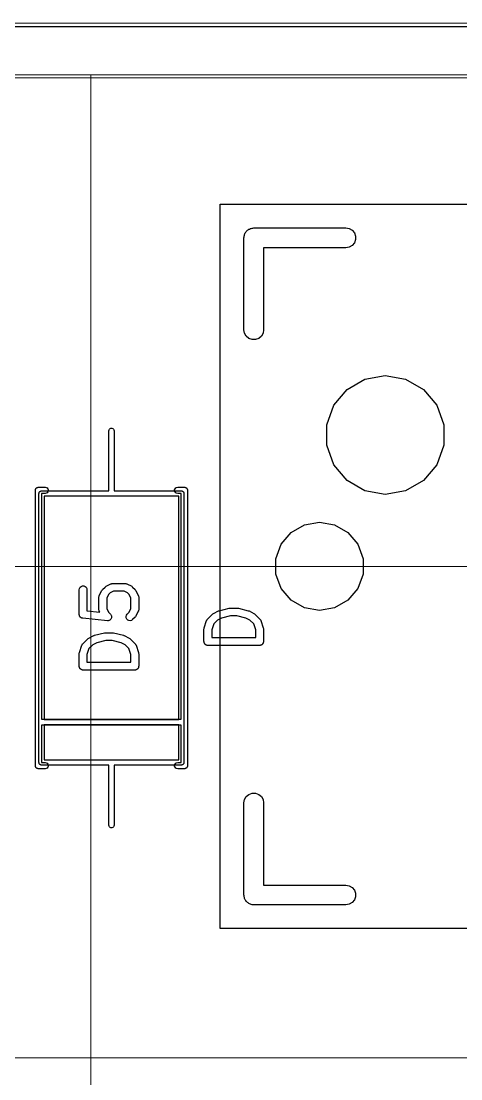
# Model space of a CAD drawing. Header units: millimetres. Extents: x 24 to 200, y 24 to 188.
# Drawn here: x 147.18 to 155.67, y 126.72 to 147.16 of the extents above; entities that cross this region are included whole.
import ezdxf

# ---------------------------------------------------------------- set-up
doc = ezdxf.new("R2010")
doc.units = ezdxf.units.MM
for name, color, linetype in [('3_SwitchPlate', 6, 'Continuous'), ('5_左天板', 1, 'Continuous'), ('6_右天板', 230, 'Continuous'), ('7_PCBサンプル', 7, 'Continuous')]:
    doc.layers.add(name, color=color, linetype=linetype)
doc.layers.add('補助線', color=4, linetype='Continuous', lineweight=5, transparency=0.5)

# ---------------------------------------------------------------- blocks, each defined once
blk = doc.blocks.new('hhskb2-F.SilkS')
at = {"layer": '7_PCBサンプル'}
for p, q in [((154.3, -39.575), (106.3, -39.575)), ((138.496, -43.542), (138.504, -43.5275)), ((138.504, -43.5275), (138.517, -43.5168)), ((138.517, -43.5168), (138.528, -43.5041)), ((138.528, -43.5041), (138.542, -43.4957)), ((138.542, -43.4957), (138.555, -43.485)), ((138.555, -43.485), (138.57, -43.4793)), ((138.57, -43.4793), (138.585, -43.471)), ((138.585, -43.471), (138.601, -43.4681)), ((138.601, -43.4681), (138.617, -43.4624)), ((138.617, -43.4624), (138.634, -43.4624)), ((138.634, -43.4624), (138.65, -43.4595)), ((138.65, -43.4595), (140.428, -43.4595)), ((140.428, -43.4595), (140.493, -43.471)), ((140.493, -43.471), (140.55, -43.5041)), ((140.55, -43.5041), (140.593, -43.5547)), ((138.459, -43.65), (138.462, -43.6336)), ((138.459, -45.428), (138.459, -43.65)), ((138.462, -43.6169), (138.468, -43.6013)), ((138.462, -43.6336), (138.462, -43.6169)), ((138.468, -43.6013), (138.471, -43.5848)), ((138.471, -43.5848), (138.479, -43.5704)), ((138.479, -43.5704), (138.485, -43.5547)), ((138.485, -43.5547), (138.496, -43.542)), ((140.593, -43.5547), (140.616, -43.6169)), ((140.616, -43.6831), (140.593, -43.7452)), ((140.616, -43.6169), (140.616, -43.6831)), ((140.428, -43.8405), (138.84, -43.8405)), ((138.84, -43.8405), (138.84, -45.428)), ((140.493, -43.829), (140.428, -43.8405)), ((140.55, -43.7959), (140.493, -43.829)), ((140.593, -43.7452), (140.55, -43.7959)), ((138.471, -45.4932), (138.459, -45.428)), ((138.504, -45.5505), (138.471, -45.4932)), ((138.555, -45.593), (138.504, -45.5505)), ((138.796, -45.5505), (138.745, -45.593)), ((138.829, -45.4932), (138.796, -45.5505)), ((138.84, -45.428), (138.829, -45.4932)), ((138.617, -45.6156), (138.555, -45.593)), ((138.683, -45.6156), (138.617, -45.6156)), ((138.745, -45.593), (138.683, -45.6156)), ((140.452, -46.5811), (140.798, -46.3818)), ((140.798, -46.3818), (141.19, -46.3126)), ((141.19, -46.3126), (141.582, -46.3818)), ((141.582, -46.3818), (141.928, -46.5811)), ((140.196, -46.8863), (140.452, -46.5811)), ((141.928, -46.5811), (142.184, -46.8863)), ((140.06, -47.2608), (140.196, -46.8863)), ((142.184, -46.8863), (142.32, -47.2608)), ((140.06, -47.6592), (140.06, -47.2608)), ((142.32, -47.2608), (142.32, -47.6592)), ((140.196, -48.0337), (140.06, -47.6592)), ((142.32, -47.6592), (142.184, -48.0337)), ((140.452, -48.3389), (140.196, -48.0337)), ((142.184, -48.0337), (141.928, -48.3389)), ((140.798, -48.5382), (140.452, -48.3389)), ((141.928, -48.3389), (141.582, -48.5382)), ((134.43, -48.53), (134.431, -48.5248)), ((134.43, -53.85), (134.43, -48.53)), ((134.431, -48.5196), (134.433, -48.5147)), ((134.431, -48.5248), (134.431, -48.5196)), ((134.433, -48.5147), (134.434, -48.5095)), ((134.434, -48.5095), (134.436, -48.5049)), ((134.436, -48.5049), (134.438, -48.5)), ((134.438, -48.5), (134.441, -48.496)), ((134.441, -48.496), (134.444, -48.4914)), ((134.444, -48.4914), (134.448, -48.4881)), ((134.448, -48.4881), (134.451, -48.484)), ((134.451, -48.484), (134.456, -48.4814)), ((134.456, -48.4814), (134.46, -48.478)), ((134.46, -48.478), (134.465, -48.4762)), ((134.465, -48.4762), (134.469, -48.4736)), ((134.469, -48.4736), (134.475, -48.4727)), ((134.475, -48.4727), (134.48, -48.4709)), ((134.48, -48.4709), (134.485, -48.4709)), ((134.485, -48.4709), (134.49, -48.47)), ((134.49, -48.47), (134.62, -48.47)), ((134.62, -48.59), (134.55, -48.59)), ((134.55, -48.59), (134.55, -52.95)), ((134.62, -48.47), (134.641, -48.4736)), ((134.641, -48.5864), (134.62, -48.59)), ((134.641, -48.4736), (134.659, -48.484)), ((134.659, -48.576), (134.641, -48.5864)), ((134.659, -48.484), (134.672, -48.5)), ((134.672, -48.56), (134.659, -48.576)), ((134.672, -48.5), (134.679, -48.5196)), ((134.679, -48.5404), (134.672, -48.56)), ((134.679, -48.5196), (134.679, -48.5404)), ((137.121, -48.5196), (137.128, -48.5)), ((137.121, -48.5404), (137.121, -48.5196)), ((137.128, -48.56), (137.121, -48.5404)), ((137.128, -48.5), (137.141, -48.484)), ((137.141, -48.576), (137.128, -48.56)), ((137.141, -48.484), (137.159, -48.4736)), ((137.159, -48.5864), (137.141, -48.576)), ((137.159, -48.4736), (137.18, -48.47)), ((137.18, -48.59), (137.159, -48.5864)), ((137.18, -48.47), (137.31, -48.47)), ((137.25, -48.59), (137.18, -48.59)), ((137.25, -52.95), (137.25, -48.59)), ((137.31, -48.47), (137.315, -48.4709)), ((137.315, -48.4709), (137.32, -48.4709)), ((137.32, -48.4709), (137.325, -48.4727)), ((137.325, -48.4727), (137.331, -48.4736)), ((137.331, -48.4736), (137.335, -48.4762)), ((137.335, -48.4762), (137.34, -48.478)), ((137.34, -48.478), (137.344, -48.4814)), ((137.344, -48.4814), (137.349, -48.484)), ((137.349, -48.484), (137.352, -48.4881)), ((137.352, -48.4881), (137.356, -48.4914)), ((137.356, -48.4914), (137.359, -48.496)), ((137.359, -48.496), (137.362, -48.5)), ((137.362, -48.5), (137.364, -48.5049)), ((137.364, -48.5049), (137.366, -48.5095)), ((137.366, -48.5095), (137.367, -48.5147)), ((137.367, -48.5147), (137.369, -48.5196)), ((137.369, -48.5196), (137.369, -48.5248)), ((137.369, -48.5248), (137.37, -48.53)), ((137.37, -48.53), (137.37, -53.85)), ((141.19, -48.6074), (140.798, -48.5382)), ((141.582, -48.5382), (141.19, -48.6074)), ((139.371, -49.3457), (139.628, -49.1974)), ((139.628, -49.1974), (139.92, -49.1458)), ((139.92, -49.1458), (140.212, -49.1974)), ((140.212, -49.1974), (140.469, -49.3457)), ((139.18, -49.5729), (139.371, -49.3457)), ((140.469, -49.3457), (140.66, -49.5729)), ((139.079, -49.8517), (139.18, -49.5729)), ((140.66, -49.5729), (140.761, -49.8517)), ((139.079, -50.1483), (139.079, -49.8517)), ((140.761, -49.8517), (140.761, -50.1483)), ((139.18, -50.4271), (139.079, -50.1483)), ((140.761, -50.1483), (140.66, -50.4271)), ((139.371, -50.6543), (139.18, -50.4271)), ((140.66, -50.4271), (140.469, -50.6543)), ((139.628, -50.8026), (139.371, -50.6543)), ((140.469, -50.6543), (140.212, -50.8026)), ((139.92, -50.8541), (139.628, -50.8026)), ((140.212, -50.8026), (139.92, -50.8541)), ((134.55, -52.95), (137.25, -52.95)), ((137.25, -53.07), (134.55, -53.07)), ((134.55, -53.07), (134.55, -53.79)), ((137.25, -53.79), (137.25, -53.07)), ((134.431, -53.8552), (134.43, -53.85)), ((134.431, -53.8604), (134.431, -53.8552)), ((134.433, -53.8653), (134.431, -53.8604)), ((134.434, -53.8705), (134.433, -53.8653)), ((134.436, -53.8751), (134.434, -53.8705)), ((134.438, -53.88), (134.436, -53.8751)), ((134.441, -53.884), (134.438, -53.88)), ((134.444, -53.8886), (134.441, -53.884)), ((134.448, -53.8919), (134.444, -53.8886)), ((134.451, -53.896), (134.448, -53.8919)), ((134.456, -53.8986), (134.451, -53.896)), ((134.46, -53.902), (134.456, -53.8986)), ((134.465, -53.9038), (134.46, -53.902)), ((134.469, -53.9064), (134.465, -53.9038)), ((134.475, -53.9073), (134.469, -53.9064)), ((134.48, -53.9091), (134.475, -53.9073)), ((134.485, -53.9091), (134.48, -53.9091)), ((134.49, -53.91), (134.485, -53.9091)), ((134.62, -53.91), (134.49, -53.91)), ((134.55, -53.79), (134.62, -53.79)), ((134.62, -53.79), (134.641, -53.7936)), ((134.641, -53.9064), (134.62, -53.91)), ((134.641, -53.7936), (134.659, -53.804)), ((134.659, -53.896), (134.641, -53.9064)), ((134.659, -53.804), (134.672, -53.82)), ((134.672, -53.88), (134.659, -53.896)), ((134.672, -53.82), (134.679, -53.8396)), ((134.679, -53.8604), (134.672, -53.88)), ((134.679, -53.8396), (134.679, -53.8604)), ((137.121, -53.8396), (137.128, -53.82)), ((137.121, -53.8604), (137.121, -53.8396)), ((137.128, -53.88), (137.121, -53.8604)), ((137.128, -53.82), (137.141, -53.804)), ((137.141, -53.896), (137.128, -53.88)), ((137.141, -53.804), (137.159, -53.7936)), ((137.159, -53.9064), (137.141, -53.896)), ((137.159, -53.7936), (137.18, -53.79)), ((137.18, -53.91), (137.159, -53.9064)), ((137.18, -53.79), (137.25, -53.79)), ((137.31, -53.91), (137.18, -53.91)), ((137.315, -53.9091), (137.31, -53.91)), ((137.32, -53.9091), (137.315, -53.9091)), ((137.325, -53.9073), (137.32, -53.9091)), ((137.331, -53.9064), (137.325, -53.9073)), ((137.335, -53.9038), (137.331, -53.9064)), ((137.34, -53.902), (137.335, -53.9038)), ((137.344, -53.8986), (137.34, -53.902)), ((137.349, -53.896), (137.344, -53.8986)), ((137.352, -53.8919), (137.349, -53.896)), ((137.356, -53.8886), (137.352, -53.8919)), ((137.359, -53.884), (137.356, -53.8886)), ((137.362, -53.88), (137.359, -53.884)), ((137.364, -53.8751), (137.362, -53.88)), ((137.366, -53.8705), (137.364, -53.8751)), ((137.367, -53.8653), (137.366, -53.8705)), ((137.369, -53.8604), (137.367, -53.8653)), ((137.37, -53.85), (137.369, -53.8552)), ((137.369, -53.8552), (137.369, -53.8604)), ((138.459, -54.572), (138.471, -54.5068)), ((138.459, -56.35), (138.459, -54.572)), ((138.471, -54.5068), (138.504, -54.4495)), ((138.504, -54.4495), (138.555, -54.407)), ((138.555, -54.407), (138.617, -54.3844)), ((138.617, -54.3844), (138.683, -54.3844)), ((138.683, -54.3844), (138.745, -54.407)), ((138.745, -54.407), (138.796, -54.4495)), ((138.796, -54.4495), (138.829, -54.5068)), ((138.829, -54.5068), (138.84, -54.572)), ((138.84, -54.572), (138.84, -56.1595)), ((138.84, -56.1595), (140.428, -56.1595)), ((140.428, -56.1595), (140.493, -56.171)), ((140.493, -56.171), (140.55, -56.2041)), ((140.55, -56.2041), (140.593, -56.2547)), ((138.462, -56.3664), (138.459, -56.35)), ((138.462, -56.3831), (138.462, -56.3664)), ((138.468, -56.3987), (138.462, -56.3831)), ((138.471, -56.4152), (138.468, -56.3987)), ((138.479, -56.4296), (138.471, -56.4152)), ((140.593, -56.2547), (140.616, -56.3169)), ((140.616, -56.3831), (140.593, -56.4452)), ((140.616, -56.3169), (140.616, -56.3831)), ((138.485, -56.4452), (138.479, -56.4296)), ((138.496, -56.458), (138.485, -56.4452)), ((138.504, -56.4725), (138.496, -56.458)), ((138.517, -56.4832), (138.504, -56.4725)), ((138.528, -56.4959), (138.517, -56.4832)), ((138.542, -56.5043), (138.528, -56.4959)), ((138.555, -56.515), (138.542, -56.5043)), ((138.57, -56.5207), (138.555, -56.515)), ((138.585, -56.529), (138.57, -56.5207)), ((138.601, -56.5319), (138.585, -56.529)), ((138.617, -56.5376), (138.601, -56.5319)), ((138.634, -56.5376), (138.617, -56.5376)), ((138.65, -56.5405), (138.634, -56.5376)), ((140.428, -56.5405), (138.65, -56.5405)), ((140.493, -56.529), (140.428, -56.5405)), ((140.55, -56.4959), (140.493, -56.529)), ((140.593, -56.4452), (140.55, -56.4959))]:
    blk.add_line(p, q, dxfattribs=at)
blk = doc.blocks.new('hhskb2-F.Fab')
at = {"layer": '7_PCBサンプル'}
for p, q in [((135.85, -47.38), (135.853, -47.3629)), ((135.85, -48.54), (135.85, -47.38)), ((135.853, -47.3629), (135.862, -47.3479)), ((135.862, -47.3479), (135.875, -47.3367)), ((135.875, -47.3367), (135.891, -47.3308)), ((135.891, -47.3308), (135.909, -47.3308)), ((135.909, -47.3308), (135.925, -47.3367)), ((135.925, -47.3367), (135.938, -47.3479)), ((135.938, -47.3479), (135.947, -47.3629)), ((135.947, -47.3629), (135.95, -47.38)), ((135.95, -47.38), (135.95, -48.54)), ((134.5, -48.59), (134.501, -48.5857)), ((134.5, -53.79), (134.5, -48.59)), ((134.501, -48.5813), (134.502, -48.5772)), ((134.501, -48.5857), (134.501, -48.5813)), ((134.502, -48.5772), (134.503, -48.5729)), ((134.503, -48.5729), (134.505, -48.5691)), ((134.505, -48.5691), (134.507, -48.565)), ((134.507, -48.565), (134.51, -48.5616)), ((134.51, -48.5616), (134.512, -48.5579)), ((134.512, -48.5579), (134.515, -48.555)), ((134.515, -48.555), (134.518, -48.5517)), ((134.518, -48.5517), (134.522, -48.5495)), ((134.522, -48.5495), (134.525, -48.5467)), ((134.525, -48.5467), (134.529, -48.5452)), ((134.529, -48.5452), (134.533, -48.543)), ((134.533, -48.543), (134.537, -48.5423)), ((134.537, -48.5423), (134.541, -48.5408)), ((134.541, -48.5408), (134.546, -48.5408)), ((134.546, -48.5408), (134.55, -48.54)), ((134.55, -48.54), (135.85, -48.54)), ((134.6, -48.64), (134.6, -52.96)), ((137.2, -48.64), (134.6, -48.64)), ((135.95, -48.54), (137.25, -48.54)), ((137.2, -52.96), (137.2, -48.64)), ((137.25, -48.54), (137.254, -48.5408)), ((137.254, -48.5408), (137.259, -48.5408)), ((137.259, -48.5408), (137.263, -48.5423)), ((137.263, -48.5423), (137.267, -48.543)), ((137.267, -48.543), (137.271, -48.5452)), ((137.271, -48.5452), (137.275, -48.5467)), ((137.275, -48.5467), (137.278, -48.5495)), ((137.278, -48.5495), (137.282, -48.5517)), ((137.282, -48.5517), (137.285, -48.555)), ((137.285, -48.555), (137.288, -48.5579)), ((137.288, -48.5579), (137.29, -48.5616)), ((137.29, -48.5616), (137.293, -48.565)), ((137.293, -48.565), (137.295, -48.5691)), ((137.295, -48.5691), (137.297, -48.5729)), ((137.297, -48.5729), (137.298, -48.5772)), ((137.298, -48.5772), (137.299, -48.5813)), ((137.299, -48.5813), (137.299, -48.5857)), ((137.299, -48.5857), (137.3, -48.59)), ((137.3, -48.59), (137.3, -53.79)), ((135.277, -50.4519), (135.282, -50.4263)), ((135.277, -50.9281), (135.277, -50.4519)), ((135.282, -50.4263), (135.295, -50.4037)), ((135.295, -50.4037), (135.315, -50.387)), ((135.315, -50.387), (135.339, -50.378)), ((135.339, -50.378), (135.365, -50.378)), ((135.365, -50.378), (135.39, -50.387)), ((135.39, -50.387), (135.41, -50.4037)), ((135.41, -50.4037), (135.423, -50.4263)), ((135.423, -50.4263), (135.427, -50.4519)), ((135.427, -50.4519), (135.427, -50.8602)), ((135.666, -50.5612), (135.714, -50.466)), ((135.714, -50.466), (135.721, -50.4563)), ((135.721, -50.4563), (135.728, -50.4465)), ((135.728, -50.4465), (135.776, -50.3989)), ((135.776, -50.3989), (135.785, -50.392)), ((135.785, -50.392), (135.795, -50.3848)), ((135.795, -50.3848), (135.89, -50.3372)), ((135.942, -50.4793), (135.873, -50.5135)), ((135.89, -50.3372), (135.894, -50.336)), ((135.894, -50.336), (135.898, -50.3338)), ((135.898, -50.3338), (135.907, -50.3323)), ((135.907, -50.3323), (135.915, -50.3298)), ((135.915, -50.3298), (135.92, -50.33)), ((135.92, -50.33), (135.924, -50.3293)), ((135.924, -50.3293), (136.162, -50.3293)), ((136.144, -50.4793), (135.942, -50.4793)), ((136.213, -50.5135), (136.144, -50.4793)), ((136.162, -50.3293), (136.166, -50.33)), ((136.166, -50.33), (136.17, -50.3298)), ((136.17, -50.3298), (136.179, -50.3323)), ((136.179, -50.3323), (136.188, -50.3338)), ((136.188, -50.3338), (136.191, -50.336)), ((136.191, -50.336), (136.195, -50.3372)), ((136.195, -50.3372), (136.291, -50.3848)), ((136.291, -50.3848), (136.3, -50.392)), ((136.3, -50.392), (136.31, -50.3989)), ((136.31, -50.3989), (136.358, -50.4465)), ((136.358, -50.4465), (136.365, -50.4563)), ((136.365, -50.4563), (136.372, -50.466)), ((136.372, -50.466), (136.419, -50.5612)), ((135.658, -50.5948), (135.659, -50.5905)), ((135.658, -50.8329), (135.658, -50.5948)), ((135.659, -50.5862), (135.661, -50.5778)), ((135.659, -50.5905), (135.659, -50.5862)), ((135.661, -50.5778), (135.663, -50.5691)), ((135.663, -50.5691), (135.665, -50.5654)), ((135.665, -50.5654), (135.666, -50.5612)), ((135.843, -50.5439), (135.808, -50.6125)), ((135.808, -50.6125), (135.808, -50.8152)), ((135.873, -50.5135), (135.843, -50.5439)), ((136.243, -50.5439), (136.213, -50.5135)), ((136.277, -50.6125), (136.243, -50.5439)), ((136.277, -50.8152), (136.277, -50.6125)), ((136.419, -50.5612), (136.421, -50.5654)), ((136.421, -50.5654), (136.423, -50.5691)), ((136.423, -50.5691), (136.424, -50.5778)), ((136.424, -50.5778), (136.427, -50.5862)), ((136.427, -50.5862), (136.427, -50.5905)), ((136.427, -50.5905), (136.427, -50.5948)), ((136.427, -50.5948), (136.427, -50.8329)), ((135.427, -50.8602), (135.676, -50.885)), ((135.659, -50.8371), (135.658, -50.8329)), ((135.659, -50.8414), (135.659, -50.8371)), ((135.661, -50.8499), (135.659, -50.8414)), ((135.663, -50.8585), (135.661, -50.8499)), ((135.665, -50.8623), (135.663, -50.8585)), ((135.666, -50.8664), (135.665, -50.8623)), ((135.676, -50.885), (135.666, -50.8664)), ((135.808, -50.8152), (135.843, -50.8837)), ((135.843, -50.8837), (135.882, -50.9227)), ((136.204, -50.9227), (136.243, -50.8837)), ((136.243, -50.8837), (136.277, -50.8152)), ((136.419, -50.8664), (136.372, -50.9616)), ((136.421, -50.8623), (136.419, -50.8664)), ((136.423, -50.8585), (136.421, -50.8623)), ((136.424, -50.8499), (136.423, -50.8585)), ((136.427, -50.8414), (136.424, -50.8499)), ((136.427, -50.8329), (136.427, -50.8371)), ((136.427, -50.8371), (136.427, -50.8414)), ((137.872, -50.9086), (137.967, -50.861)), ((137.967, -50.861), (137.975, -50.8587)), ((137.975, -50.8587), (137.982, -50.8553)), ((137.982, -50.8553), (138.173, -50.8077)), ((138.173, -50.8077), (138.182, -50.8071)), ((138.182, -50.8071), (138.191, -50.8055)), ((138.191, -50.8055), (138.334, -50.8055)), ((138.334, -50.8055), (138.343, -50.8071)), ((138.343, -50.8071), (138.352, -50.8077)), ((138.352, -50.8077), (138.542, -50.8553)), ((138.542, -50.8553), (138.55, -50.8587)), ((138.55, -50.8587), (138.558, -50.861)), ((138.558, -50.861), (138.653, -50.9086)), ((135.278, -50.9309), (135.277, -50.9281)), ((135.278, -50.9337), (135.278, -50.9309)), ((135.28, -50.9436), (135.278, -50.9337)), ((135.282, -50.9537), (135.28, -50.9436)), ((135.283, -50.9562), (135.282, -50.9537)), ((135.284, -50.9589), (135.283, -50.9562)), ((135.29, -50.9674), (135.284, -50.9589)), ((135.295, -50.9763), (135.29, -50.9674)), ((135.297, -50.9781), (135.295, -50.9763)), ((135.299, -50.9805), (135.297, -50.9781)), ((135.307, -50.9865), (135.299, -50.9805)), ((135.315, -50.993), (135.307, -50.9865)), ((135.318, -50.994), (135.315, -50.993)), ((135.32, -50.9957), (135.318, -50.994)), ((135.33, -50.9984), (135.32, -50.9957)), ((135.339, -51.002), (135.33, -50.9984)), ((135.342, -51.002), (135.339, -51.002)), ((135.345, -51.0027), (135.342, -51.002)), ((135.821, -51.0503), (135.345, -51.0027)), ((135.822, -51.0503), (135.821, -51.0503)), ((135.834, -51.0493), (135.822, -51.0504)), ((135.822, -51.0504), (135.822, -51.0503)), ((135.847, -51.0484), (135.834, -51.0493)), ((135.848, -51.0482), (135.847, -51.0484)), ((135.859, -51.0429), (135.848, -51.0482)), ((135.848, -51.0482), (135.848, -51.0482)), ((135.871, -51.0377), (135.859, -51.0429)), ((135.872, -51.0372), (135.871, -51.0374)), ((135.871, -51.0374), (135.871, -51.0377)), ((135.88, -51.0282), (135.872, -51.0372)), ((135.889, -51.0195), (135.88, -51.0282)), ((135.882, -50.9227), (135.882, -50.9231)), ((135.882, -50.9231), (135.882, -50.9233)), ((135.882, -50.9233), (135.889, -50.9337)), ((135.889, -50.9337), (135.897, -50.944)), ((135.89, -51.0191), (135.889, -51.0195)), ((135.895, -51.0073), (135.89, -51.0187)), ((135.89, -51.0187), (135.89, -51.0191)), ((135.901, -50.996), (135.895, -51.0073)), ((135.897, -50.944), (135.897, -50.9445)), ((135.897, -50.9445), (135.897, -50.9449)), ((135.897, -50.9449), (135.9, -50.9571)), ((135.9, -50.9571), (135.903, -50.9692)), ((135.902, -50.9826), (135.901, -50.9951)), ((135.901, -50.9951), (135.901, -50.9956)), ((135.901, -50.9956), (135.901, -50.996)), ((135.903, -50.9701), (135.902, -50.9826)), ((135.903, -50.9692), (135.903, -50.9696)), ((135.903, -50.9696), (135.903, -50.9701)), ((136.182, -50.9692), (136.189, -50.944)), ((136.185, -50.9951), (136.182, -50.9692)), ((136.196, -51.0187), (136.185, -50.9951)), ((136.189, -50.944), (136.204, -50.9227)), ((136.214, -51.0372), (136.196, -51.0187)), ((136.238, -51.0482), (136.214, -51.0372)), ((136.264, -51.0504), (136.238, -51.0482)), ((136.289, -51.0437), (136.264, -51.0504)), ((136.31, -51.0287), (136.289, -51.0437)), ((136.358, -50.9811), (136.31, -51.0287)), ((136.365, -50.9713), (136.358, -50.9811)), ((136.372, -50.9616), (136.365, -50.9713)), ((137.691, -51.1901), (137.739, -51.0472)), ((137.739, -51.0472), (137.741, -51.0434)), ((137.741, -51.0434), (137.742, -51.0393)), ((137.742, -51.0393), (137.747, -51.0321)), ((137.747, -51.0321), (137.751, -51.0243)), ((137.751, -51.0243), (137.754, -51.0215)), ((137.754, -51.0215), (137.757, -51.0179)), ((137.757, -51.0179), (137.852, -50.9227)), ((137.852, -50.9227), (137.862, -50.9158)), ((137.862, -50.9158), (137.872, -50.9086)), ((137.95, -51.0374), (137.876, -51.1115)), ((138.027, -50.9989), (137.95, -51.0374)), ((138.2, -50.9555), (138.027, -50.9989)), ((138.325, -50.9555), (138.2, -50.9555)), ((138.498, -50.9989), (138.325, -50.9555)), ((138.575, -51.0374), (138.498, -50.9989)), ((138.649, -51.1115), (138.575, -51.0374)), ((138.653, -50.9086), (138.663, -50.9158)), ((138.663, -50.9158), (138.673, -50.9227)), ((138.673, -50.9227), (138.768, -51.0179)), ((138.768, -51.0179), (138.77, -51.0215)), ((138.77, -51.0215), (138.774, -51.0243)), ((138.774, -51.0243), (138.778, -51.0321)), ((138.778, -51.0321), (138.783, -51.0393)), ((138.783, -51.0393), (138.784, -51.0434)), ((138.784, -51.0434), (138.786, -51.0472)), ((138.786, -51.0472), (138.834, -51.1901)), ((135.572, -51.3315), (135.763, -51.2839)), ((135.763, -51.2839), (135.772, -51.2833)), ((135.772, -51.2833), (135.781, -51.2817)), ((135.781, -51.2817), (135.924, -51.2817)), ((135.924, -51.2817), (135.933, -51.2833)), ((135.933, -51.2833), (135.942, -51.2839)), ((135.942, -51.2839), (136.132, -51.3315)), ((137.687, -51.2138), (137.689, -51.202)), ((137.687, -51.4519), (137.687, -51.2138)), ((137.689, -51.202), (137.691, -51.1901)), ((137.876, -51.1115), (137.837, -51.226)), ((137.837, -51.226), (137.837, -51.3769)), ((138.687, -51.226), (138.649, -51.1115)), ((138.687, -51.3769), (138.687, -51.226)), ((138.834, -51.1901), (138.835, -51.202)), ((138.835, -51.202), (138.837, -51.2138)), ((138.837, -51.2138), (138.837, -51.4519)), ((135.332, -51.5154), (135.337, -51.5082)), ((135.337, -51.5082), (135.341, -51.5005)), ((135.341, -51.5005), (135.344, -51.4977)), ((135.344, -51.4977), (135.347, -51.4941)), ((135.347, -51.4941), (135.442, -51.3989)), ((135.442, -51.3989), (135.452, -51.392)), ((135.452, -51.392), (135.462, -51.3848)), ((135.462, -51.3848), (135.557, -51.3372)), ((135.617, -51.475), (135.54, -51.5135)), ((135.557, -51.3372), (135.565, -51.3349)), ((135.565, -51.3349), (135.572, -51.3315)), ((135.79, -51.4317), (135.617, -51.475)), ((135.915, -51.4317), (135.79, -51.4317)), ((136.088, -51.475), (135.915, -51.4317)), ((136.165, -51.5135), (136.088, -51.475)), ((136.132, -51.3315), (136.14, -51.3349)), ((136.14, -51.3349), (136.148, -51.3372)), ((136.148, -51.3372), (136.243, -51.3848)), ((136.243, -51.3848), (136.253, -51.392)), ((136.253, -51.392), (136.263, -51.3989)), ((136.263, -51.3989), (136.358, -51.4941)), ((136.358, -51.4941), (136.36, -51.4977)), ((136.36, -51.4977), (136.364, -51.5005)), ((136.364, -51.5005), (136.368, -51.5082)), ((136.368, -51.5082), (136.373, -51.5154)), ((137.689, -51.4584), (137.687, -51.4519)), ((137.689, -51.4649), (137.689, -51.4584)), ((137.691, -51.4711), (137.689, -51.4649)), ((137.692, -51.4776), (137.691, -51.4711)), ((137.695, -51.4832), (137.692, -51.4776)), ((137.697, -51.4894), (137.695, -51.4832)), ((137.702, -51.4944), (137.697, -51.4894)), ((137.705, -51.5001), (137.702, -51.4944)), ((137.71, -51.5043), (137.705, -51.5001)), ((137.714, -51.5094), (137.71, -51.5043)), ((137.72, -51.5126), (137.714, -51.5094)), ((137.837, -51.3769), (138.687, -51.3769)), ((138.811, -51.5094), (138.805, -51.5126)), ((138.815, -51.5043), (138.811, -51.5094)), ((138.82, -51.5001), (138.815, -51.5043)), ((138.823, -51.4944), (138.82, -51.5001)), ((138.827, -51.4894), (138.823, -51.4944)), ((138.83, -51.4832), (138.827, -51.4894)), ((138.833, -51.4776), (138.83, -51.4832)), ((138.834, -51.4711), (138.833, -51.4776)), ((138.836, -51.4649), (138.834, -51.4711)), ((138.837, -51.4519), (138.836, -51.4584)), ((138.836, -51.4584), (138.836, -51.4649)), ((135.277, -51.69), (135.279, -51.6782)), ((135.277, -51.9281), (135.277, -51.69)), ((135.279, -51.6782), (135.281, -51.6663)), ((135.281, -51.6663), (135.329, -51.5234)), ((135.329, -51.5234), (135.331, -51.5196)), ((135.331, -51.5196), (135.332, -51.5154)), ((135.466, -51.5877), (135.427, -51.7022)), ((135.427, -51.7022), (135.427, -51.8531)), ((135.54, -51.5135), (135.466, -51.5877)), ((136.239, -51.5877), (136.165, -51.5135)), ((136.277, -51.7022), (136.239, -51.5877)), ((136.277, -51.8531), (136.277, -51.7022)), ((136.373, -51.5154), (136.374, -51.5196)), ((136.374, -51.5196), (136.376, -51.5234)), ((136.376, -51.5234), (136.424, -51.6663)), ((136.424, -51.6663), (136.425, -51.6782)), ((136.425, -51.6782), (136.427, -51.69)), ((136.427, -51.69), (136.427, -51.9281)), ((137.725, -51.5169), (137.72, -51.5126)), ((137.731, -51.5191), (137.725, -51.5169)), ((137.737, -51.5224), (137.731, -51.5191)), ((137.743, -51.5235), (137.737, -51.5224)), ((137.749, -51.5258), (137.743, -51.5235)), ((137.756, -51.5258), (137.749, -51.5258)), ((137.762, -51.5269), (137.756, -51.5258)), ((138.762, -51.5269), (137.762, -51.5269)), ((138.769, -51.5258), (138.762, -51.5269)), ((138.775, -51.5258), (138.769, -51.5258)), ((138.782, -51.5235), (138.775, -51.5258)), ((138.788, -51.5224), (138.782, -51.5235)), ((138.794, -51.5191), (138.788, -51.5224)), ((138.8, -51.5169), (138.794, -51.5191)), ((138.805, -51.5126), (138.8, -51.5169)), ((135.427, -51.8531), (136.277, -51.8531)), ((135.279, -51.9346), (135.277, -51.9281)), ((135.279, -51.9411), (135.279, -51.9346)), ((135.281, -51.9473), (135.279, -51.9411)), ((135.282, -51.9537), (135.281, -51.9473)), ((135.285, -51.9594), (135.282, -51.9537)), ((135.287, -51.9656), (135.285, -51.9594)), ((135.292, -51.9706), (135.287, -51.9656)), ((135.295, -51.9763), (135.292, -51.9706)), ((135.3, -51.9805), (135.295, -51.9763)), ((135.304, -51.9855), (135.3, -51.9805)), ((135.31, -51.9888), (135.304, -51.9855)), ((135.315, -51.993), (135.31, -51.9888)), ((135.321, -51.9953), (135.315, -51.993)), ((135.327, -51.9986), (135.321, -51.9953)), ((135.333, -51.9997), (135.327, -51.9986)), ((135.339, -52.002), (135.333, -51.9997)), ((135.346, -52.002), (135.339, -52.002)), ((135.352, -52.0031), (135.346, -52.002)), ((136.352, -52.0031), (135.352, -52.0031)), ((136.359, -52.002), (136.352, -52.0031)), ((136.365, -52.002), (136.359, -52.002)), ((136.372, -51.9997), (136.365, -52.002)), ((136.378, -51.9986), (136.372, -51.9997)), ((136.384, -51.9953), (136.378, -51.9986)), ((136.39, -51.993), (136.384, -51.9953)), ((136.395, -51.9888), (136.39, -51.993)), ((136.401, -51.9855), (136.395, -51.9888)), ((136.405, -51.9805), (136.401, -51.9855)), ((136.41, -51.9763), (136.405, -51.9805)), ((136.413, -51.9706), (136.41, -51.9763)), ((136.417, -51.9656), (136.413, -51.9706)), ((136.42, -51.9594), (136.417, -51.9656)), ((136.423, -51.9537), (136.42, -51.9594)), ((136.424, -51.9473), (136.423, -51.9537)), ((136.426, -51.9411), (136.424, -51.9473)), ((136.427, -51.9281), (136.426, -51.9346)), ((136.426, -51.9346), (136.426, -51.9411)), ((134.6, -52.96), (137.2, -52.96)), ((134.6, -53.06), (134.6, -53.74)), ((137.2, -53.06), (134.6, -53.06)), ((137.2, -53.74), (137.2, -53.06)), ((134.6, -53.74), (137.2, -53.74)), ((134.501, -53.7943), (134.5, -53.79)), ((134.501, -53.7987), (134.501, -53.7943)), ((134.502, -53.8028), (134.501, -53.7987)), ((134.503, -53.8071), (134.502, -53.8028)), ((134.505, -53.8109), (134.503, -53.8071)), ((134.507, -53.815), (134.505, -53.8109)), ((134.51, -53.8184), (134.507, -53.815)), ((134.512, -53.8221), (134.51, -53.8184)), ((134.515, -53.825), (134.512, -53.8221)), ((134.518, -53.8283), (134.515, -53.825)), ((134.522, -53.8305), (134.518, -53.8283)), ((134.525, -53.8333), (134.522, -53.8305)), ((134.529, -53.8348), (134.525, -53.8333)), ((134.533, -53.837), (134.529, -53.8348)), ((134.537, -53.8377), (134.533, -53.837)), ((134.541, -53.8392), (134.537, -53.8377)), ((134.546, -53.8392), (134.541, -53.8392)), ((134.55, -53.84), (134.546, -53.8392)), ((135.85, -53.84), (134.55, -53.84)), ((135.85, -55), (135.85, -53.84)), ((137.25, -53.84), (135.95, -53.84)), ((135.95, -53.84), (135.95, -55)), ((137.254, -53.8392), (137.25, -53.84)), ((137.259, -53.8392), (137.254, -53.8392)), ((137.263, -53.8377), (137.259, -53.8392)), ((137.267, -53.837), (137.263, -53.8377)), ((137.271, -53.8348), (137.267, -53.837)), ((137.275, -53.8333), (137.271, -53.8348)), ((137.278, -53.8305), (137.275, -53.8333)), ((137.282, -53.8283), (137.278, -53.8305)), ((137.285, -53.825), (137.282, -53.8283)), ((137.288, -53.8221), (137.285, -53.825)), ((137.29, -53.8184), (137.288, -53.8221)), ((137.293, -53.815), (137.29, -53.8184)), ((137.295, -53.8109), (137.293, -53.815)), ((137.297, -53.8071), (137.295, -53.8109)), ((137.298, -53.8028), (137.297, -53.8071)), ((137.299, -53.7987), (137.298, -53.8028)), ((137.3, -53.79), (137.299, -53.7943)), ((137.299, -53.7943), (137.299, -53.7987)), ((135.853, -55.0171), (135.85, -55)), ((135.862, -55.0321), (135.853, -55.0171)), ((135.875, -55.0433), (135.862, -55.0321)), ((135.891, -55.0492), (135.875, -55.0433)), ((135.909, -55.0492), (135.891, -55.0492)), ((135.925, -55.0433), (135.909, -55.0492)), ((135.938, -55.0321), (135.925, -55.0433)), ((135.947, -55.0171), (135.938, -55.0321)), ((135.95, -55), (135.947, -55.0171))]:
    blk.add_line(p, q, dxfattribs=at)

msp = doc.modelspace()

# ---------------------------------------------------------------- linework, layer by layer
at = {"layer": '3_SwitchPlate', "lineweight": 5, "transparency": 33554687}
msp.add_lwpolyline([(111.743, 148.569), (87.058, 148.569), (87.058, 177.7), (45.355, 177.7, 0.414214), (39.355, 171.7), (39.355, 45.35, 0.414214), (45.355, 39.35), (173.699, 39.35, 0.414214), (179.699, 45.35), (179.699, 146.067), (117.037, 146.067), (117.037, 166.345), (179.699, 166.345), (179.699, 171.7, 0.414214), (173.699, 177.7), (111.743, 177.7)], format="xyb", close=True, dxfattribs=at)
at = {"layer": '3_SwitchPlate'}
msp.add_lwpolyline([(151.025, 129.625), (151.025, 143.625), (165.025, 143.625), (165.025, 129.625)], close=True, dxfattribs=at)
at = {"layer": '5_左天板', "lineweight": 5, "transparency": 33554687}
msp.add_lwpolyline([(52.525, 147.125), (52.525, 69.125), (100.025, 69.125), (100.025, 50.125), (168.525, 50.125), (168.525, 147.125)], close=True, dxfattribs=at)
at = {"layer": '6_右天板', "lineweight": 5, "transparency": 33554687}
msp.add_lwpolyline([(110.525, 50.125), (52.525, 50.125), (52.525, 69.125), (52.525, 147.125), (168.525, 147.125), (168.525, 69.125), (121.025, 69.125), (121.025, 50.125), (100.025, 50.125)], dxfattribs=at)
at = {"layer": '7_PCBサンプル', "lineweight": 5, "transparency": 33554687}
for points in [[(129.525, 127.125), (129.525, 146.125), (148.525, 146.125), (148.525, 127.125)], [(148.525, 127.125), (148.525, 146.125), (167.525, 146.125), (167.525, 127.125)], [(129.525, 108.125), (129.525, 127.125), (148.525, 127.125), (148.525, 108.125)], [(148.525, 108.125), (148.525, 127.125), (167.525, 127.125), (167.525, 108.125)]]:
    msp.add_lwpolyline(points, close=True, dxfattribs=at)
at = {"layer": '補助線', "lineweight": 5, "transparency": 33554687}
msp.add_line((200.177, 147.125), (37.584, 147.125), dxfattribs=at)
at = {"layer": '補助線'}
msp.add_line((45.855, 136.625), (185.21, 136.625), dxfattribs=at)

# ---------------------------------------------------------------- block references
for name in ['hhskb2-F.SilkS', 'hhskb2-F.Fab']:
    msp.add_blockref(name, (13.025, 186.625))

doc.saveas('drawing.dxf')
